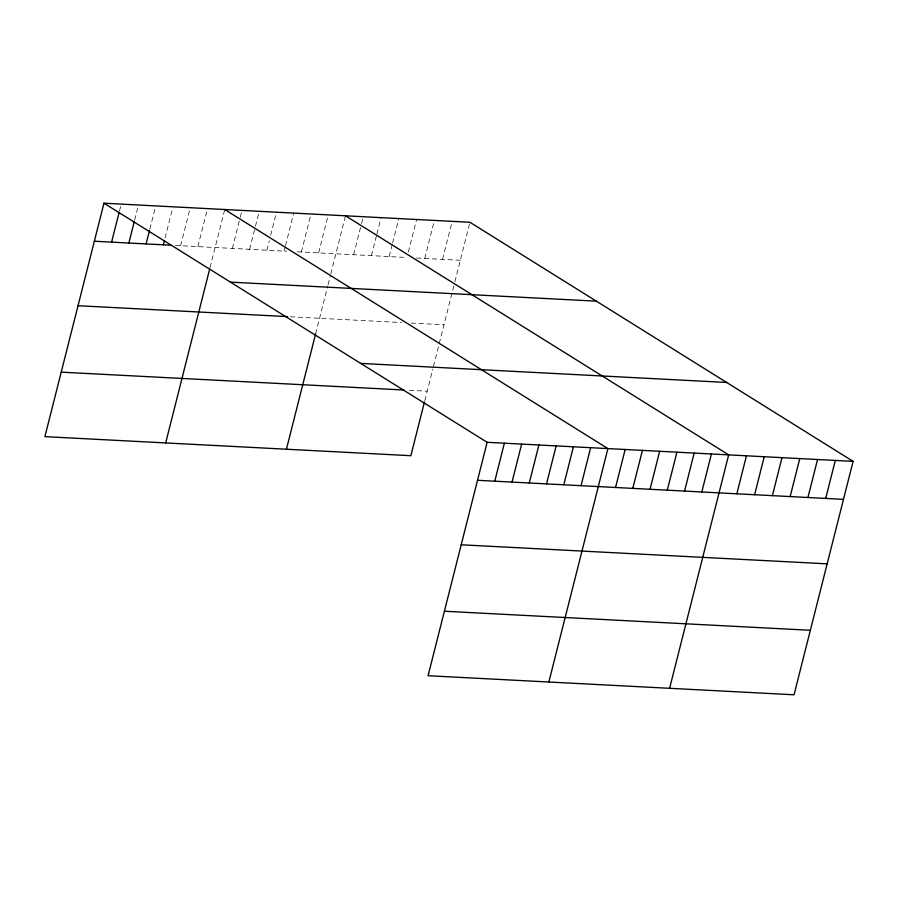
<?xml version="1.0" encoding="UTF-8"?>
<svg xmlns="http://www.w3.org/2000/svg" width="898" height="898" viewBox="0 0 898 898"><rect width="100%" height="100%" fill="white"/><g stroke="black" fill="none" stroke-linecap="round" stroke-linejoin="round"><path stroke-width="0.67" stroke-dasharray="4.49 3.37" d="M119.501 210.907L120.871 205.474M134.689 219.943L138.124 206.372M149.887 228.99L155.376 207.27M165.075 238.026L172.629 208.168M180.61 245.715L190.23 207.719M197.863 246.613L207.483 208.617M210.02 267.66L224.736 209.515M232.369 248.409L239.923 218.551M240.271 217.193L241.989 210.413M249.622 249.307L255.111 227.587M255.459 226.24L259.241 211.311M266.874 250.205L269.277 240.709M270.646 235.276L276.494 212.209M284.127 251.103L285.16 247.029M285.497 245.67L293.736 213.107M301.38 252.001L310.989 214.005M318.633 252.899L328.241 214.903M315.613 333.921L327.725 286.047M328.062 284.7L330.442 275.293M330.778 273.946L345.494 215.801M353.655 254.718L361.209 224.87M361.557 223.512L363.275 216.721M371.435 255.649L376.588 235.287M376.924 233.929L381.044 217.653M389.204 256.57L392.303 244.357M392.639 242.999L398.824 218.573M408.354 252.069L416.593 219.505M424.754 258.422L434.374 220.425M442.534 259.354L452.154 221.357M424.799 400.62L432.78 369.067M433.442 366.451L453.849 285.8M454.871 281.77L469.923 222.277M175.301 245.435L286.776 251.238M297.395 251.788L406.985 257.502M416.56 257.995L460.304 260.274M290.368 316.769L401.608 322.562M411.172 323.056L443.994 324.762M409.398 390.282L427.179 391.214"/><path stroke-width="1.35" d="M103.966 203.217L487.143 442.299L428.077 675.723L794.034 694.783L853.1 461.359L469.923 222.277L103.966 203.217L44.9 436.641L410.857 455.701L424.462 401.956M111.599 242.123L119.153 212.265M128.852 243.021L134.352 221.301M146.105 243.919L149.539 230.348M163.357 244.817L164.39 240.743M165.67 442.939L209.672 269.007M286.428 449.225L315.613 333.921M494.776 481.193L504.395 443.197M512.028 482.091L521.648 444.095M529.281 482.989L538.901 444.993M546.534 483.887L556.154 445.891M563.787 484.785L573.407 446.789M581.04 485.683L590.66 447.687M548.846 682.009L607.912 448.585L224.736 209.515M615.545 487.479L625.165 449.483M632.798 488.377L642.418 450.381M650.051 489.275L659.66 451.279M667.304 490.173L676.912 452.177M684.557 491.071L694.165 453.075M701.809 491.969L711.418 453.973M669.605 688.295L728.671 454.871L345.494 215.801M736.831 493.799L746.451 455.802M754.612 494.719L764.22 456.723M772.381 495.651L782.001 457.654M790.161 496.572L799.77 458.575M807.931 497.503L817.55 459.507M825.711 498.424L835.32 460.427M94.346 241.225L171.327 245.233M230.416 282.118L596.373 301.167M78.036 305.713L287.719 316.624M360.693 363.409L726.65 382.458M61.221 372.154L403.932 390.001M487.143 442.299L853.1 461.359M477.523 480.295L843.48 499.355M461.213 544.783L827.17 563.843M444.398 611.235L810.355 630.284"/></g></svg>
